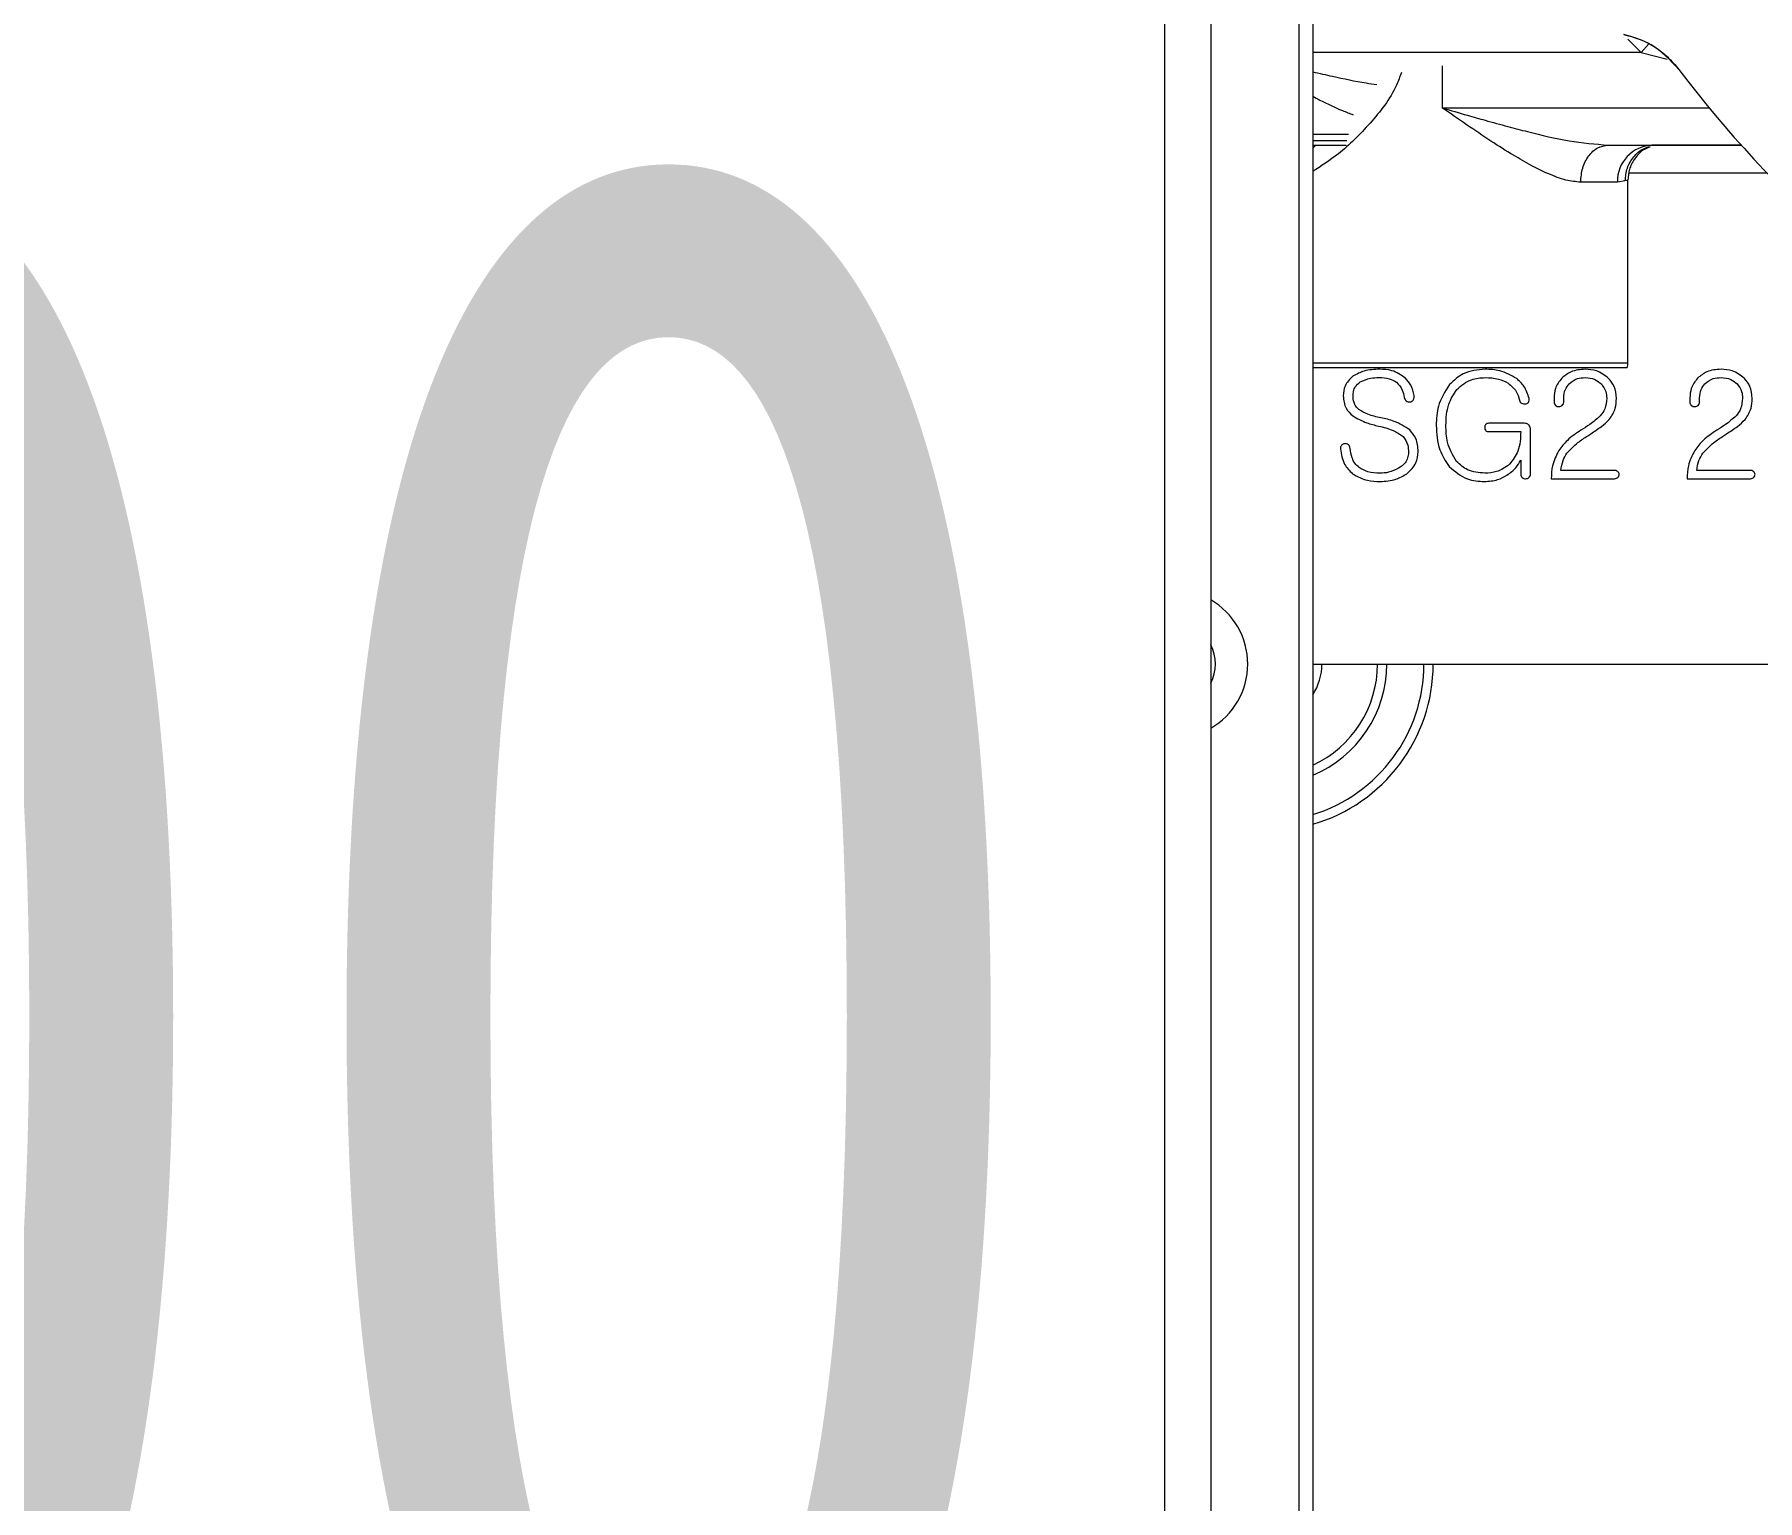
# Model space of a CAD drawing. Header units: millimetres. Extents: x 169 to 14583, y -399 to 10804.
# Drawn here: x 8012.3 to 8105.3, y 5255.4 to 5334.5 of the extents above; entities that cross this region are included whole.
import ezdxf

# ---------------------------------------------------------------- set-up
doc = ezdxf.new("R2010")
doc.units = ezdxf.units.MM
doc.header["$LTSCALE"] = 35
doc.layers.add('1', color=70, linetype='Continuous')
doc.styles.add('SLDTEXTSTYLE2', font='TXT', dxfattribs={"width": 0.7})
doc.dimstyles.new('SLDDIMSTYLE3', dxfattribs={"dimtxt": 105.988363, "dimasz": 26.25, "dimexe": 0, "dimexo": 0.0625, "dimgap": 26.497091, "dimtad": 1, "dimrnd": 1e-09, "dimzin": 12, "dimdsep": 46, "dimtxsty": 'SLDTEXTSTYLE2', "dimsah": 1, "dimcen": 0.09, "dimadec": 0, "dimazin": 3, "dimtfac": 1, "dimtdec": 3, "dimtofl": 0, "dimtmove": 0, "dimatfit": 3, "dimfxl": 0, "dimfrac": 2, "dimtolj": 1, "dimtzin": 12, "dimarcsym": 0})
doc.dimstyles.new('SLDDIMSTYLE5', dxfattribs={"dimtxt": 105.988363, "dimasz": 26.25, "dimexe": 0, "dimexo": 0.0625, "dimgap": 26.497091, "dimtad": 1, "dimdec": 0, "dimrnd": 1e-09, "dimzin": 12, "dimdsep": 46, "dimtxsty": 'SLDTEXTSTYLE2', "dimsah": 1, "dimcen": 0.09, "dimadec": 0, "dimazin": 3, "dimtfac": 1, "dimtdec": 3, "dimtofl": 0, "dimtmove": 0, "dimatfit": 3, "dimfxl": 0, "dimfrac": 2, "dimtolj": 1, "dimtzin": 12, "dimarcsym": 0})

# ---------------------------------------------------------------- blocks, each defined once
blk = doc.blocks.new('_D_38')
at = {"layer": '1'}
for p, q in [((8156.079, 5335.518), (8156.079, 4480.018)), ((6541.279, 5040.018), (6541.279, 4480.018)), ((7207.029, 4709.487), (7490.329, 4709.487)), ((7490.329, 4547.429), (7207.029, 4547.429)), ((6541.279, 4515.018), (8156.079, 4515.018))]:
    blk.add_line(p, q, dxfattribs=at)
for centre, start, end in [((7207.029, 4628.458), 90, 270), ((7490.329, 4628.458), 270, 90)]:
    blk.add_arc(centre, 81.029, start, end, dxfattribs=at)
for points in [[(6541.279, 4515.018), (6567.529, 4509.768), (6567.529, 4520.268)], [(8156.079, 4515.018), (8129.829, 4520.268), (8129.829, 4509.768)]]:
    blk.add_solid(points, dxfattribs=at)
at = {"layer": '1', "insert": (7207.029, 4686.095), "char_height": 92.6042, "attachment_point": 1, "style": 'SLDTEXTSTYLE2'}
blk.add_mtext('1615', dxfattribs=at)
blk = doc.blocks.new('_D_39')
at = {"layer": '1'}
for p, q in [((10336.279, 5511.018), (11734.619, 5511.018)), ((11699.619, 5511.018), (11699.619, 5088.118)), ((8051.635, 5088.118), (11734.619, 5088.118)), ((11699.619, 5088.118), (11699.619, 4698.415))]:
    blk.add_line(p, q, dxfattribs=at)
for points in [[(11699.619, 5511.018), (11694.369, 5484.768), (11704.869, 5484.768)], [(11699.619, 5088.118), (11704.869, 5114.368), (11694.369, 5114.368)]]:
    blk.add_solid(points, dxfattribs=at)
at = {"layer": '1', "insert": (11580.246, 4698.415), "char_height": 92.6042, "attachment_point": 1, "rotation": 90, "style": 'SLDTEXTSTYLE2'}
blk.add_mtext('423', dxfattribs=at)
blk = doc.blocks.new('_D_42')
at = {"layer": '1'}
for p, q in [((6541.279, 5209.24), (7741.279, 5209.24)), ((7741.279, 5209.24), (8175.501, 5209.24))]:
    blk.add_line(p, q, dxfattribs=at)
for points in [[(6541.279, 5209.24), (6567.529, 5203.99), (6567.529, 5214.49)], [(7741.279, 5209.24), (7715.029, 5214.49), (7715.029, 5203.99)]]:
    blk.add_solid(points, dxfattribs=at)
at = {"layer": '1', "insert": (7892.2, 5328.613), "char_height": 92.6042, "attachment_point": 1, "style": 'SLDTEXTSTYLE2'}
blk.add_mtext('1200', dxfattribs=at)

msp = doc.modelspace()

# ---------------------------------------------------------------- linework, layer by layer
at = {"color": 7, "linetype": 'Continuous', "lineweight": 18}
for p, q in [((8073.279, 5629.168), (8073.279, 5170.518)), ((8075.779, 5629.168), (8075.779, 5170.518)), ((8080.529, 5629.168), (8080.529, 5220.518)), ((8081.279, 5629.168), (8081.279, 5220.518)), ((8098.277, 5334.238), (8099.003, 5333.518)), ((8098.48, 5334.381), (8098.485, 5334.38)), ((8099.003, 5333.518), (8099.402, 5333.977)), ((8099.003, 5333.518), (8081.279, 5333.518)), ((8099.003, 5333.518), (8100.407, 5333.154)), ((8088.278, 5330.518), (8088.278, 5332.795)), ((8102.673, 5330.518), (8088.278, 5330.518)), ((8083.215, 5329.094), (8081.279, 5329.094)), ((8083.116, 5328.752), (8081.279, 5328.752)), ((8081.279, 5328.518), (8083.08, 5328.518)), ((8097.222, 5328.518), (8104.391, 5328.518)), ((8104.391, 5328.518), (8099.578, 5328.518)), ((8098.138, 5326.588), (8097.718, 5326.518)), ((8098.278, 5326.619), (8098.138, 5326.588)), ((8098.278, 5316.764), (8098.278, 5326.619)), ((8098.338, 5327.018), (8105.779, 5327.018)), ((8094.297, 5314.881), (8094.297, 5314.683)), ((8094.821, 5314.656), (8094.821, 5314.877)), ((8101.625, 5314.881), (8101.625, 5314.683)), ((8102.148, 5314.656), (8102.148, 5314.877)), ((8092.688, 5313.509), (8090.782, 5313.509)), ((8090.776, 5313.06), (8092.503, 5313.06)), ((8093.026, 5310.764), (8093.026, 5313.154)), ((8096.12, 5312.836), (8096.275, 5312.946)), ((8103.447, 5312.836), (8103.603, 5312.946)), ((8092.503, 5311.527), (8092.503, 5310.77)), ((8097.56, 5310.966), (8094.671, 5310.966)), ((8104.888, 5310.966), (8101.999, 5310.966)), ((8094.148, 5310.518), (8097.56, 5310.518)), ((8101.475, 5310.518), (8104.888, 5310.518)), ((8081.279, 5300.518), (8115.471, 5300.518))]:
    msp.add_line(p, q, dxfattribs=at)
at = {"color": 7, "linetype": 'Continuous', "lineweight": 18, "flags": 128}
msp.add_lwpolyline([(8097.718, 5326.518), (8097.545, 5326.518), (8097.349, 5326.518), (8097.131, 5326.518), (8096.891, 5326.518), (8096.631, 5326.518), (8096.35, 5326.518), (8096.05, 5326.518), (8095.731, 5326.518)], dxfattribs=at)
at = {"color": 7, "linetype": 'Continuous', "lineweight": 18}
for centre, radius, start, end in [((8151.279, 5370.518), 62.948, 217.03358, 262.60161), ((8099.664, 5326.573), 1.946, 91.69629, 181.60134), ((8097.278, 5316.764), 1, 345.72192, 0.01841), ((8073.779, 5300.518), 4, 300, 60), ((8073.779, 5300.518), 2.25, 332.73396, 27.26604), ((8078.779, 5300.518), 8.5, 287.10467, 0), ((8078.779, 5300.518), 6.5, 292.61991, 0), ((8078.779, 5300.518), 6, 294.62437, 0), ((8078.779, 5300.518), 9, 286.12765, 0), ((8078.779, 5300.518), 3, 326.44286, 0)]:
    msp.add_arc(centre, radius, start, end, dxfattribs=at)
for points, knots in [([(8098.058, 5334.489), (8098.377, 5334.402), (8099.238, 5334.167), (8100.274, 5333.497), (8100.832, 5332.837), (8101.028, 5332.605)], [0, 0, 0, 0, 0.277146, 0.745926, 1, 1, 1, 1]), ([(8101.028, 5332.605), (8100.563, 5333.103), (8099.731, 5333.994), (8098.57, 5334.338), (8098.058, 5334.489)], [0, 0, 0, 0, 0.559467, 1, 1, 1, 1]), ([(8081.279, 5332.475), (8081.634, 5332.394), (8082.599, 5332.175), (8083.759, 5331.927), (8084.552, 5331.814), (8084.746, 5331.786)], [0, 0, 0, 0, 0.306431, 0.8306367, 1, 1, 1, 1]), ([(8086.065, 5332.435), (8085.98, 5332.205), (8085.602, 5331.183), (8084.402, 5329.653), (8082.772, 5328.056), (8081.739, 5327.391), (8081.279, 5327.095)], [0, 0, 0, 0, 0.093324, 0.414263, 0.739004, 1, 1, 1, 1]), ([(8081.279, 5331.152), (8081.409, 5331.084), (8081.947, 5330.804), (8082.681, 5330.456), (8083.273, 5330.23), (8083.467, 5330.156)], [0, 0, 0, 0, 0.176535, 0.730494, 1, 1, 1, 1]), ([(8095.731, 5326.518), (8095.471, 5326.542), (8095.068, 5326.579), (8094.467, 5326.775), (8093.859, 5327.018), (8093.068, 5327.411), (8092.041, 5328.001), (8090.865, 5328.749), (8089.587, 5329.611), (8088.713, 5330.217), (8088.278, 5330.518)], [0, 0, 0, 0, 0.119773, 0.185307, 0.255147, 0.372342, 0.504595, 0.662078, 0.83179, 1, 1, 1, 1]), ([(8088.278, 5330.518), (8088.728, 5330.388), (8089.496, 5330.166), (8090.673, 5329.833), (8091.754, 5329.533), (8093.27, 5329.141), (8095.112, 5328.689), (8096.524, 5328.575), (8097.222, 5328.518)], [0, 0, 0, 0, 0.148009, 0.252699, 0.387878, 0.504936, 0.755472, 1, 1, 1, 1]), ([(8081.441, 5328.518), (8081.394, 5328.465), (8081.338, 5328.402), (8081.287, 5328.36), (8081.279, 5328.353)], [0, 0, 0, 0, 0.83041, 1, 1, 1, 1]), ([(8098.138, 5326.588), (8098.16, 5326.823), (8098.205, 5327.292), (8098.574, 5327.9), (8099.01, 5328.309), (8099.343, 5328.41), (8099.455, 5328.444)], [0, 0, 0, 0, 0.285482, 0.570963, 0.856444, 1, 1, 1, 1]), ([(8099.479, 5328.413), (8099.375, 5328.376), (8099.029, 5328.253), (8098.635, 5327.811), (8098.33, 5327.223), (8098.295, 5326.821), (8098.278, 5326.619)], [0, 0, 0, 0, 0.144203, 0.476543, 0.738271, 1, 1, 1, 1]), ([(8081.279, 5316.764), (8081.745, 5316.764), (8082.701, 5316.764), (8084.43, 5316.764), (8086.313, 5316.764), (8088.278, 5316.764), (8090.241, 5316.764), (8092.129, 5316.764), (8093.869, 5316.764), (8095.394, 5316.764), (8096.647, 5316.764), (8097.572, 5316.764), (8098.166, 5316.764), (8098.241, 5316.764), (8098.278, 5316.764)], [0, 0, 0, 0, 0.079698, 0.163362, 0.247026, 0.330689, 0.414353, 0.498017, 0.581681, 0.665345, 0.749009, 0.832672, 0.916336, 1, 1, 1, 1]), ([(8081.279, 5316.518), (8081.75, 5316.518), (8082.71, 5316.518), (8084.442, 5316.518), (8086.319, 5316.518), (8088.278, 5316.518), (8090.235, 5316.518), (8092.118, 5316.518), (8093.852, 5316.518), (8095.372, 5316.518), (8096.622, 5316.518), (8097.543, 5316.518), (8098.136, 5316.518), (8098.21, 5316.518), (8098.247, 5316.518)], [0, 0, 0, 0, 0.080793, 0.164356, 0.247922, 0.331486, 0.415049, 0.498615, 0.582178, 0.665743, 0.749308, 0.832871, 0.916436, 1, 1, 1, 1]), ([(8084.894, 5316.425), (8084.607, 5316.415), (8084.095, 5316.399), (8083.647, 5316.157), (8083.45, 5316.051)], [0, 0, 0, 0, 0.5605608, 1, 1, 1, 1]), ([(8086.29, 5315.945), (8086.053, 5316.107), (8085.63, 5316.399), (8085.119, 5316.417), (8084.894, 5316.425)], [0, 0, 0, 0, 0.557848, 1, 1, 1, 1]), ([(8090.58, 5316.425), (8090.167, 5316.387), (8089.43, 5316.319), (8088.893, 5315.819), (8088.657, 5315.599)], [0, 0, 0, 0, 0.559553, 1, 1, 1, 1]), ([(8092.284, 5315.925), (8091.988, 5316.094), (8091.457, 5316.397), (8090.848, 5316.416), (8090.58, 5316.425)], [0, 0, 0, 0, 0.5585, 1, 1, 1, 1]), ([(8095.976, 5316.425), (8095.711, 5316.406), (8095.237, 5316.371), (8094.871, 5316.073), (8094.711, 5315.941)], [0, 0, 0, 0, 0.560023, 1, 1, 1, 1]), ([(8097.24, 5315.932), (8097.031, 5316.095), (8096.656, 5316.387), (8096.184, 5316.413), (8095.976, 5316.425)], [0, 0, 0, 0, 0.558388, 1, 1, 1, 1]), ([(8103.304, 5316.425), (8103.038, 5316.406), (8102.564, 5316.371), (8102.199, 5316.073), (8102.038, 5315.941)], [0, 0, 0, 0, 0.560023, 1, 1, 1, 1]), ([(8104.568, 5315.932), (8104.358, 5316.095), (8103.983, 5316.387), (8103.512, 5316.413), (8103.304, 5316.425)], [0, 0, 0, 0, 0.558388, 1, 1, 1, 1]), ([(8083.45, 5316.051), (8083.281, 5315.887), (8082.979, 5315.593), (8082.946, 5315.177), (8082.932, 5314.994)], [0, 0, 0, 0, 0.558343, 1, 1, 1, 1]), ([(8083.455, 5315.001), (8083.46, 5315.082), (8083.471, 5315.245), (8083.583, 5315.521), (8083.747, 5315.655), (8083.848, 5315.737)], [0, 0, 0, 0, 0.2807396, 0.5611761, 1, 1, 1, 1]), ([(8083.848, 5315.737), (8084.029, 5315.819), (8084.354, 5315.966), (8084.709, 5315.973), (8084.866, 5315.976)], [0, 0, 0, 0, 0.558644, 1, 1, 1, 1]), ([(8084.866, 5315.976), (8085.052, 5315.97), (8085.384, 5315.96), (8085.672, 5315.796), (8085.798, 5315.724)], [0, 0, 0, 0, 0.560715, 1, 1, 1, 1]), ([(8085.798, 5315.724), (8085.918, 5315.591), (8086.133, 5315.354), (8086.195, 5315.042), (8086.222, 5314.904)], [0, 0, 0, 0, 0.55803, 1, 1, 1, 1]), ([(8086.745, 5315.006), (8086.701, 5315.203), (8086.623, 5315.553), (8086.391, 5315.825), (8086.29, 5315.945)], [0, 0, 0, 0, 0.560037, 1, 1, 1, 1]), ([(8088.657, 5315.599), (8088.417, 5315.221), (8087.987, 5314.545), (8087.955, 5313.748), (8087.942, 5313.397)], [0, 0, 0, 0, 0.558398, 1, 1, 1, 1]), ([(8088.465, 5313.397), (8088.481, 5313.788), (8088.508, 5314.485), (8088.884, 5315.069), (8089.049, 5315.325)], [0, 0, 0, 0, 0.560673, 1, 1, 1, 1]), ([(8089.049, 5315.325), (8089.299, 5315.541), (8089.746, 5315.927), (8090.332, 5315.961), (8090.59, 5315.976)], [0, 0, 0, 0, 0.558123, 1, 1, 1, 1]), ([(8090.59, 5315.976), (8090.832, 5315.967), (8091.264, 5315.952), (8091.651, 5315.761), (8091.82, 5315.677)], [0, 0, 0, 0, 0.560345, 1, 1, 1, 1]), ([(8091.82, 5315.677), (8091.985, 5315.539), (8092.279, 5315.292), (8092.382, 5314.924), (8092.428, 5314.762)], [0, 0, 0, 0, 0.558866, 1, 1, 1, 1]), ([(8092.951, 5314.845), (8092.876, 5315.079), (8092.742, 5315.496), (8092.424, 5315.794), (8092.284, 5315.925)], [0, 0, 0, 0, 0.55962, 1, 1, 1, 1]), ([(8094.711, 5315.941), (8094.576, 5315.765), (8094.336, 5315.449), (8094.309, 5315.055), (8094.297, 5314.881)], [0, 0, 0, 0, 0.558886, 1, 1, 1, 1]), ([(8094.821, 5314.877), (8094.834, 5315.035), (8094.858, 5315.317), (8095.032, 5315.538), (8095.109, 5315.635)], [0, 0, 0, 0, 0.559664, 1, 1, 1, 1]), ([(8095.109, 5315.635), (8095.252, 5315.748), (8095.509, 5315.951), (8095.833, 5315.969), (8095.976, 5315.976)], [0, 0, 0, 0, 0.558166, 1, 1, 1, 1]), ([(8095.976, 5315.976), (8096.161, 5315.962), (8096.49, 5315.936), (8096.74, 5315.723), (8096.85, 5315.629)], [0, 0, 0, 0, 0.559929, 1, 1, 1, 1]), ([(8096.85, 5315.629), (8096.944, 5315.5), (8097.113, 5315.269), (8097.131, 5314.985), (8097.139, 5314.859)], [0, 0, 0, 0, 0.558787, 1, 1, 1, 1]), ([(8097.662, 5314.853), (8097.641, 5315.079), (8097.605, 5315.482), (8097.352, 5315.794), (8097.24, 5315.932)], [0, 0, 0, 0, 0.559528, 1, 1, 1, 1]), ([(8102.038, 5315.941), (8101.904, 5315.765), (8101.663, 5315.449), (8101.637, 5315.055), (8101.625, 5314.881)], [0, 0, 0, 0, 0.558886, 1, 1, 1, 1]), ([(8102.148, 5314.877), (8102.162, 5315.035), (8102.185, 5315.317), (8102.36, 5315.538), (8102.437, 5315.635)], [0, 0, 0, 0, 0.5596638, 1, 1, 1, 1]), ([(8102.437, 5315.635), (8102.58, 5315.748), (8102.836, 5315.951), (8103.16, 5315.969), (8103.304, 5315.976)], [0, 0, 0, 0, 0.558166, 1, 1, 1, 1]), ([(8103.304, 5315.976), (8103.488, 5315.962), (8103.818, 5315.936), (8104.068, 5315.723), (8104.178, 5315.629)], [0, 0, 0, 0, 0.559929, 1, 1, 1, 1]), ([(8104.178, 5315.629), (8104.272, 5315.5), (8104.441, 5315.269), (8104.458, 5314.985), (8104.466, 5314.859)], [0, 0, 0, 0, 0.558787, 1, 1, 1, 1]), ([(8104.99, 5314.853), (8104.969, 5315.079), (8104.932, 5315.482), (8104.679, 5315.794), (8104.568, 5315.932)], [0, 0, 0, 0, 0.559528, 1, 1, 1, 1]), ([(8082.932, 5314.994), (8082.955, 5314.755), (8082.996, 5314.327), (8083.304, 5314.033), (8083.439, 5313.904)], [0, 0, 0, 0, 0.559511, 1, 1, 1, 1]), ([(8083.767, 5314.256), (8083.712, 5314.311), (8083.601, 5314.421), (8083.479, 5314.678), (8083.464, 5314.878), (8083.455, 5315.001)], [0, 0, 0, 0, 0.280124, 0.560258, 1, 1, 1, 1]), ([(8084.947, 5313.808), (8084.712, 5313.855), (8084.293, 5313.94), (8083.928, 5314.16), (8083.767, 5314.256)], [0, 0, 0, 0, 0.560926, 1, 1, 1, 1]), ([(8086.222, 5314.904), (8086.231, 5314.862), (8086.246, 5314.787), (8086.303, 5314.736), (8086.328, 5314.714)], [0, 0, 0, 0, 0.560341, 1, 1, 1, 1]), ([(8086.328, 5314.714), (8086.362, 5314.694), (8086.423, 5314.659), (8086.494, 5314.659), (8086.524, 5314.66)], [0, 0, 0, 0, 0.5596898, 1, 1, 1, 1]), ([(8086.524, 5314.66), (8086.563, 5314.668), (8086.633, 5314.683), (8086.677, 5314.738), (8086.696, 5314.762)], [0, 0, 0, 0, 0.559297, 1, 1, 1, 1]), ([(8086.696, 5314.762), (8086.719, 5314.805), (8086.759, 5314.883), (8086.749, 5314.969), (8086.745, 5315.006)], [0, 0, 0, 0, 0.558333, 1, 1, 1, 1]), ([(8092.428, 5314.762), (8092.439, 5314.722), (8092.458, 5314.651), (8092.52, 5314.611), (8092.547, 5314.594)], [0, 0, 0, 0, 0.55876, 1, 1, 1, 1]), ([(8092.547, 5314.594), (8092.581, 5314.578), (8092.641, 5314.548), (8092.708, 5314.553), (8092.738, 5314.556)], [0, 0, 0, 0, 0.559699, 1, 1, 1, 1]), ([(8092.738, 5314.556), (8092.775, 5314.559), (8092.843, 5314.566), (8092.891, 5314.613), (8092.912, 5314.634)], [0, 0, 0, 0, 0.55916, 1, 1, 1, 1]), ([(8092.912, 5314.634), (8092.931, 5314.671), (8092.965, 5314.738), (8092.956, 5314.813), (8092.951, 5314.845)], [0, 0, 0, 0, 0.558474, 1, 1, 1, 1]), ([(8094.297, 5314.683), (8094.3, 5314.64), (8094.305, 5314.563), (8094.351, 5314.502), (8094.372, 5314.475)], [0, 0, 0, 0, 0.5600783, 1, 1, 1, 1]), ([(8094.372, 5314.475), (8094.403, 5314.453), (8094.457, 5314.413), (8094.525, 5314.408), (8094.554, 5314.406)], [0, 0, 0, 0, 0.5589941, 1, 1, 1, 1]), ([(8094.554, 5314.406), (8094.592, 5314.409), (8094.66, 5314.414), (8094.714, 5314.455), (8094.738, 5314.474)], [0, 0, 0, 0, 0.559324, 1, 1, 1, 1]), ([(8094.738, 5314.474), (8094.765, 5314.503), (8094.813, 5314.555), (8094.818, 5314.625), (8094.821, 5314.656)], [0, 0, 0, 0, 0.5592006, 1, 1, 1, 1]), ([(8097.139, 5314.859), (8097.122, 5314.662), (8097.092, 5314.31), (8096.883, 5314.029), (8096.79, 5313.905)], [0, 0, 0, 0, 0.5597, 1, 1, 1, 1]), ([(8097.28, 5313.712), (8097.407, 5313.907), (8097.635, 5314.256), (8097.654, 5314.671), (8097.662, 5314.853)], [0, 0, 0, 0, 0.558534, 1, 1, 1, 1]), ([(8101.625, 5314.683), (8101.627, 5314.64), (8101.632, 5314.563), (8101.679, 5314.502), (8101.7, 5314.475)], [0, 0, 0, 0, 0.5600783, 1, 1, 1, 1]), ([(8101.7, 5314.475), (8101.73, 5314.453), (8101.785, 5314.413), (8101.852, 5314.408), (8101.882, 5314.406)], [0, 0, 0, 0, 0.558994, 1, 1, 1, 1]), ([(8101.882, 5314.406), (8101.92, 5314.409), (8101.988, 5314.414), (8102.042, 5314.455), (8102.065, 5314.474)], [0, 0, 0, 0, 0.559324, 1, 1, 1, 1]), ([(8102.065, 5314.474), (8102.092, 5314.503), (8102.141, 5314.555), (8102.146, 5314.625), (8102.148, 5314.656)], [0, 0, 0, 0, 0.559201, 1, 1, 1, 1]), ([(8104.466, 5314.859), (8104.45, 5314.662), (8104.42, 5314.31), (8104.21, 5314.029), (8104.118, 5313.905)], [0, 0, 0, 0, 0.5597, 1, 1, 1, 1]), ([(8104.607, 5313.712), (8104.735, 5313.907), (8104.963, 5314.256), (8104.981, 5314.671), (8104.99, 5314.853)], [0, 0, 0, 0, 0.558534, 1, 1, 1, 1]), ([(8083.439, 5313.904), (8083.685, 5313.769), (8084.126, 5313.528), (8084.614, 5313.411), (8084.829, 5313.359)], [0, 0, 0, 0, 0.559171, 1, 1, 1, 1]), ([(8084.829, 5313.359), (8085.099, 5313.298), (8085.579, 5313.189), (8085.986, 5312.915), (8086.165, 5312.795)], [0, 0, 0, 0, 0.561212, 1, 1, 1, 1]), ([(8086.524, 5313.15), (8086.251, 5313.323), (8085.762, 5313.634), (8085.197, 5313.754), (8084.947, 5313.808)], [0, 0, 0, 0, 0.558498, 1, 1, 1, 1]), ([(8087.942, 5313.397), (8087.964, 5312.944), (8088.003, 5312.138), (8088.45, 5311.471), (8088.647, 5311.178)], [0, 0, 0, 0, 0.56047, 1, 1, 1, 1]), ([(8089.042, 5311.453), (8088.844, 5311.789), (8088.488, 5312.392), (8088.472, 5313.089), (8088.465, 5313.397)], [0, 0, 0, 0, 0.557918, 1, 1, 1, 1]), ([(8090.782, 5313.509), (8090.748, 5313.507), (8090.68, 5313.503), (8090.597, 5313.446), (8090.562, 5313.364), (8090.56, 5313.311), (8090.559, 5313.284)], [0, 0, 0, 0, 0.280617, 0.558842, 0.779057, 1, 1, 1, 1]), ([(8092.951, 5313.401), (8092.908, 5313.437), (8092.831, 5313.501), (8092.732, 5313.506), (8092.688, 5313.509)], [0, 0, 0, 0, 0.558378, 1, 1, 1, 1]), ([(8093.026, 5313.154), (8093.023, 5313.203), (8093.018, 5313.292), (8092.972, 5313.368), (8092.951, 5313.401)], [0, 0, 0, 0, 0.559916, 1, 1, 1, 1]), ([(8096.79, 5313.905), (8096.607, 5313.746), (8096.279, 5313.462), (8095.91, 5313.235), (8095.747, 5313.135)], [0, 0, 0, 0, 0.5595836, 1, 1, 1, 1]), ([(8096.275, 5312.946), (8096.476, 5313.072), (8096.834, 5313.297), (8097.144, 5313.585), (8097.28, 5313.712)], [0, 0, 0, 0, 0.560364, 1, 1, 1, 1]), ([(8104.118, 5313.905), (8103.934, 5313.746), (8103.606, 5313.462), (8103.237, 5313.235), (8103.075, 5313.135)], [0, 0, 0, 0, 0.5595836, 1, 1, 1, 1]), ([(8103.603, 5312.946), (8103.803, 5313.072), (8104.162, 5313.297), (8104.471, 5313.585), (8104.607, 5313.712)], [0, 0, 0, 0, 0.560364, 1, 1, 1, 1]), ([(8083.018, 5312.409), (8082.984, 5312.404), (8082.922, 5312.394), (8082.872, 5312.355), (8082.85, 5312.338)], [0, 0, 0, 0, 0.558682, 1, 1, 1, 1]), ([(8083.204, 5312.354), (8083.172, 5312.375), (8083.115, 5312.412), (8083.048, 5312.41), (8083.018, 5312.409)], [0, 0, 0, 0, 0.558991, 1, 1, 1, 1]), ([(8086.165, 5312.795), (8086.262, 5312.648), (8086.436, 5312.383), (8086.443, 5312.068), (8086.446, 5311.929)], [0, 0, 0, 0, 0.557332, 1, 1, 1, 1]), ([(8086.97, 5311.977), (8086.954, 5312.224), (8086.927, 5312.665), (8086.647, 5313.002), (8086.524, 5313.15)], [0, 0, 0, 0, 0.560379, 1, 1, 1, 1]), ([(8090.559, 5313.284), (8090.561, 5313.251), (8090.564, 5313.184), (8090.616, 5313.1), (8090.697, 5313.064), (8090.75, 5313.061), (8090.776, 5313.06)], [0, 0, 0, 0, 0.280795, 0.558625, 0.779031, 1, 1, 1, 1]), ([(8092.503, 5313.06), (8092.488, 5312.695), (8092.463, 5312.044), (8092.074, 5311.526), (8091.903, 5311.299)], [0, 0, 0, 0, 0.561021, 1, 1, 1, 1]), ([(8095.747, 5313.135), (8095.491, 5312.966), (8095.035, 5312.665), (8094.703, 5312.232), (8094.558, 5312.041)], [0, 0, 0, 0, 0.560205, 1, 1, 1, 1]), ([(8094.99, 5311.893), (8095.18, 5312.094), (8095.519, 5312.454), (8095.936, 5312.719), (8096.12, 5312.836)], [0, 0, 0, 0, 0.5592399, 1, 1, 1, 1]), ([(8103.075, 5313.135), (8102.819, 5312.966), (8102.362, 5312.665), (8102.031, 5312.232), (8101.885, 5312.041)], [0, 0, 0, 0, 0.560205, 1, 1, 1, 1]), ([(8102.318, 5311.893), (8102.507, 5312.094), (8102.847, 5312.454), (8103.264, 5312.719), (8103.447, 5312.836)], [0, 0, 0, 0, 0.5592399, 1, 1, 1, 1]), ([(8082.85, 5312.338), (8082.836, 5312.323), (8082.807, 5312.292), (8082.778, 5312.221), (8082.781, 5312.167), (8082.782, 5312.134)], [0, 0, 0, 0, 0.280269, 0.560916, 1, 1, 1, 1]), ([(8082.782, 5312.134), (8082.825, 5311.841), (8082.901, 5311.32), (8083.269, 5310.949), (8083.431, 5310.785)], [0, 0, 0, 0, 0.560536, 1, 1, 1, 1]), ([(8083.306, 5312.149), (8083.297, 5312.193), (8083.282, 5312.271), (8083.228, 5312.329), (8083.204, 5312.354)], [0, 0, 0, 0, 0.560402, 1, 1, 1, 1]), ([(8083.786, 5311.116), (8083.705, 5311.19), (8083.542, 5311.339), (8083.366, 5311.698), (8083.329, 5311.978), (8083.306, 5312.149)], [0, 0, 0, 0, 0.279853, 0.560024, 1, 1, 1, 1]), ([(8086.446, 5311.929), (8086.438, 5311.83), (8086.422, 5311.633), (8086.249, 5311.314), (8086.039, 5311.168), (8085.911, 5311.079)], [0, 0, 0, 0, 0.280398, 0.560488, 1, 1, 1, 1]), ([(8086.354, 5310.789), (8086.552, 5310.97), (8086.905, 5311.295), (8086.95, 5311.768), (8086.97, 5311.977)], [0, 0, 0, 0, 0.558879, 1, 1, 1, 1]), ([(8091.758, 5310.714), (8091.932, 5310.835), (8092.242, 5311.051), (8092.423, 5311.382), (8092.503, 5311.527)], [0, 0, 0, 0, 0.559324, 1, 1, 1, 1]), ([(8094.558, 5312.041), (8094.42, 5311.773), (8094.175, 5311.292), (8094.156, 5310.755), (8094.148, 5310.518)], [0, 0, 0, 0, 0.559218, 1, 1, 1, 1]), ([(8094.671, 5310.966), (8094.697, 5311.152), (8094.744, 5311.482), (8094.915, 5311.767), (8094.99, 5311.893)], [0, 0, 0, 0, 0.560217, 1, 1, 1, 1]), ([(8101.885, 5312.041), (8101.748, 5311.773), (8101.502, 5311.292), (8101.484, 5310.755), (8101.475, 5310.518)], [0, 0, 0, 0, 0.5592179, 1, 1, 1, 1]), ([(8101.999, 5310.966), (8102.025, 5311.152), (8102.071, 5311.482), (8102.242, 5311.767), (8102.318, 5311.893)], [0, 0, 0, 0, 0.560217, 1, 1, 1, 1]), ([(8083.431, 5310.785), (8083.692, 5310.642), (8084.159, 5310.385), (8084.689, 5310.374), (8084.924, 5310.368)], [0, 0, 0, 0, 0.558138, 1, 1, 1, 1]), ([(8084.911, 5310.817), (8084.686, 5310.823), (8084.286, 5310.833), (8083.938, 5311.03), (8083.786, 5311.116)], [0, 0, 0, 0, 0.560951, 1, 1, 1, 1]), ([(8085.911, 5311.079), (8085.734, 5310.993), (8085.416, 5310.84), (8085.066, 5310.824), (8084.911, 5310.817)], [0, 0, 0, 0, 0.559463, 1, 1, 1, 1]), ([(8084.924, 5310.368), (8085.211, 5310.384), (8085.723, 5310.412), (8086.161, 5310.674), (8086.354, 5310.789)], [0, 0, 0, 0, 0.5601, 1, 1, 1, 1]), ([(8088.647, 5311.178), (8088.955, 5310.911), (8089.506, 5310.432), (8090.229, 5310.388), (8090.548, 5310.368)], [0, 0, 0, 0, 0.558268, 1, 1, 1, 1]), ([(8090.564, 5310.817), (8090.238, 5310.842), (8089.656, 5310.888), (8089.23, 5311.28), (8089.042, 5311.453)], [0, 0, 0, 0, 0.559953, 1, 1, 1, 1]), ([(8090.548, 5310.368), (8090.789, 5310.383), (8091.22, 5310.408), (8091.594, 5310.621), (8091.758, 5310.714)], [0, 0, 0, 0, 0.559918, 1, 1, 1, 1]), ([(8091.903, 5311.299), (8091.678, 5311.139), (8091.274, 5310.852), (8090.782, 5310.828), (8090.564, 5310.817)], [0, 0, 0, 0, 0.558407, 1, 1, 1, 1]), ([(8092.503, 5310.77), (8092.506, 5310.73), (8092.511, 5310.658), (8092.558, 5310.605), (8092.579, 5310.581)], [0, 0, 0, 0, 0.55939, 1, 1, 1, 1]), ([(8092.579, 5310.581), (8092.61, 5310.56), (8092.667, 5310.522), (8092.735, 5310.519), (8092.764, 5310.518)], [0, 0, 0, 0, 0.558998, 1, 1, 1, 1]), ([(8092.764, 5310.518), (8092.801, 5310.521), (8092.865, 5310.527), (8092.919, 5310.563), (8092.942, 5310.58)], [0, 0, 0, 0, 0.558239, 1, 1, 1, 1]), ([(8092.942, 5310.58), (8092.969, 5310.609), (8093.018, 5310.662), (8093.024, 5310.733), (8093.026, 5310.764)], [0, 0, 0, 0, 0.558493, 1, 1, 1, 1]), ([(8097.737, 5310.902), (8097.707, 5310.923), (8097.653, 5310.96), (8097.589, 5310.964), (8097.56, 5310.966)], [0, 0, 0, 0, 0.5597, 1, 1, 1, 1]), ([(8097.56, 5310.518), (8097.597, 5310.522), (8097.664, 5310.528), (8097.714, 5310.571), (8097.737, 5310.59)], [0, 0, 0, 0, 0.559242, 1, 1, 1, 1]), ([(8097.811, 5310.742), (8097.807, 5310.777), (8097.8, 5310.839), (8097.756, 5310.883), (8097.737, 5310.902)], [0, 0, 0, 0, 0.5591571, 1, 1, 1, 1]), ([(8097.737, 5310.59), (8097.76, 5310.614), (8097.802, 5310.657), (8097.809, 5310.716), (8097.811, 5310.742)], [0, 0, 0, 0, 0.559792, 1, 1, 1, 1]), ([(8105.064, 5310.902), (8105.034, 5310.923), (8104.981, 5310.96), (8104.916, 5310.964), (8104.888, 5310.966)], [0, 0, 0, 0, 0.5597, 1, 1, 1, 1]), ([(8104.888, 5310.518), (8104.925, 5310.522), (8104.991, 5310.528), (8105.042, 5310.571), (8105.064, 5310.59)], [0, 0, 0, 0, 0.559242, 1, 1, 1, 1]), ([(8105.139, 5310.742), (8105.135, 5310.777), (8105.127, 5310.839), (8105.084, 5310.883), (8105.064, 5310.902)], [0, 0, 0, 0, 0.5591571, 1, 1, 1, 1]), ([(8105.064, 5310.59), (8105.088, 5310.614), (8105.13, 5310.657), (8105.136, 5310.716), (8105.139, 5310.742)], [0, 0, 0, 0, 0.559792, 1, 1, 1, 1])]:
    msp.add_open_spline(points, degree=3, knots=knots, dxfattribs=at)
msp.add_open_spline([(8095.731, 5326.518), (8095.754, 5326.78), (8095.799, 5327.304), (8096.143, 5327.965), (8096.636, 5328.428), (8097.027, 5328.488), (8097.222, 5328.518)], degree=3, dxfattribs=at)

# ---------------------------------------------------------------- dimensions: what is measured, and where the dimension line sits
at = {"layer": '1'}
for base, p1, p2, angle, dimstyle, picture, middle in [((11699.619, 5088.118), (10301.279, 5511.018), (8016.635, 5088.118), 90, 'SLDDIMSTYLE5', '_D_39', (11699.619, 4804.652)), ((7741.279, 5209.24), (6541.279, 5075.018), (7741.279, 5194.018), 0, 'SLDDIMSTYLE3', '_D_42', (8033.851, 5209.24))]:
    dim = msp.add_linear_dim(base=base, p1=p1, p2=p2, angle=angle, dimstyle=dimstyle, dxfattribs=at)
    dim.commit()
    dim.dimension.update_dxf_attribs({"geometry": picture, "text_midpoint": middle, "dimtype": 160})
dim = msp.add_linear_dim(base=(8156.079, 4515.018), p1=(6541.279, 5075.018), p2=(8156.079, 5370.518), dimstyle='SLDDIMSTYLE5', dxfattribs=at)
dim.commit()
dim.dimension.update_dxf_attribs({"geometry": '_D_38', "text_midpoint": (7348.679, 4515.018), "dimtype": 160})

doc.saveas('drawing.dxf')
